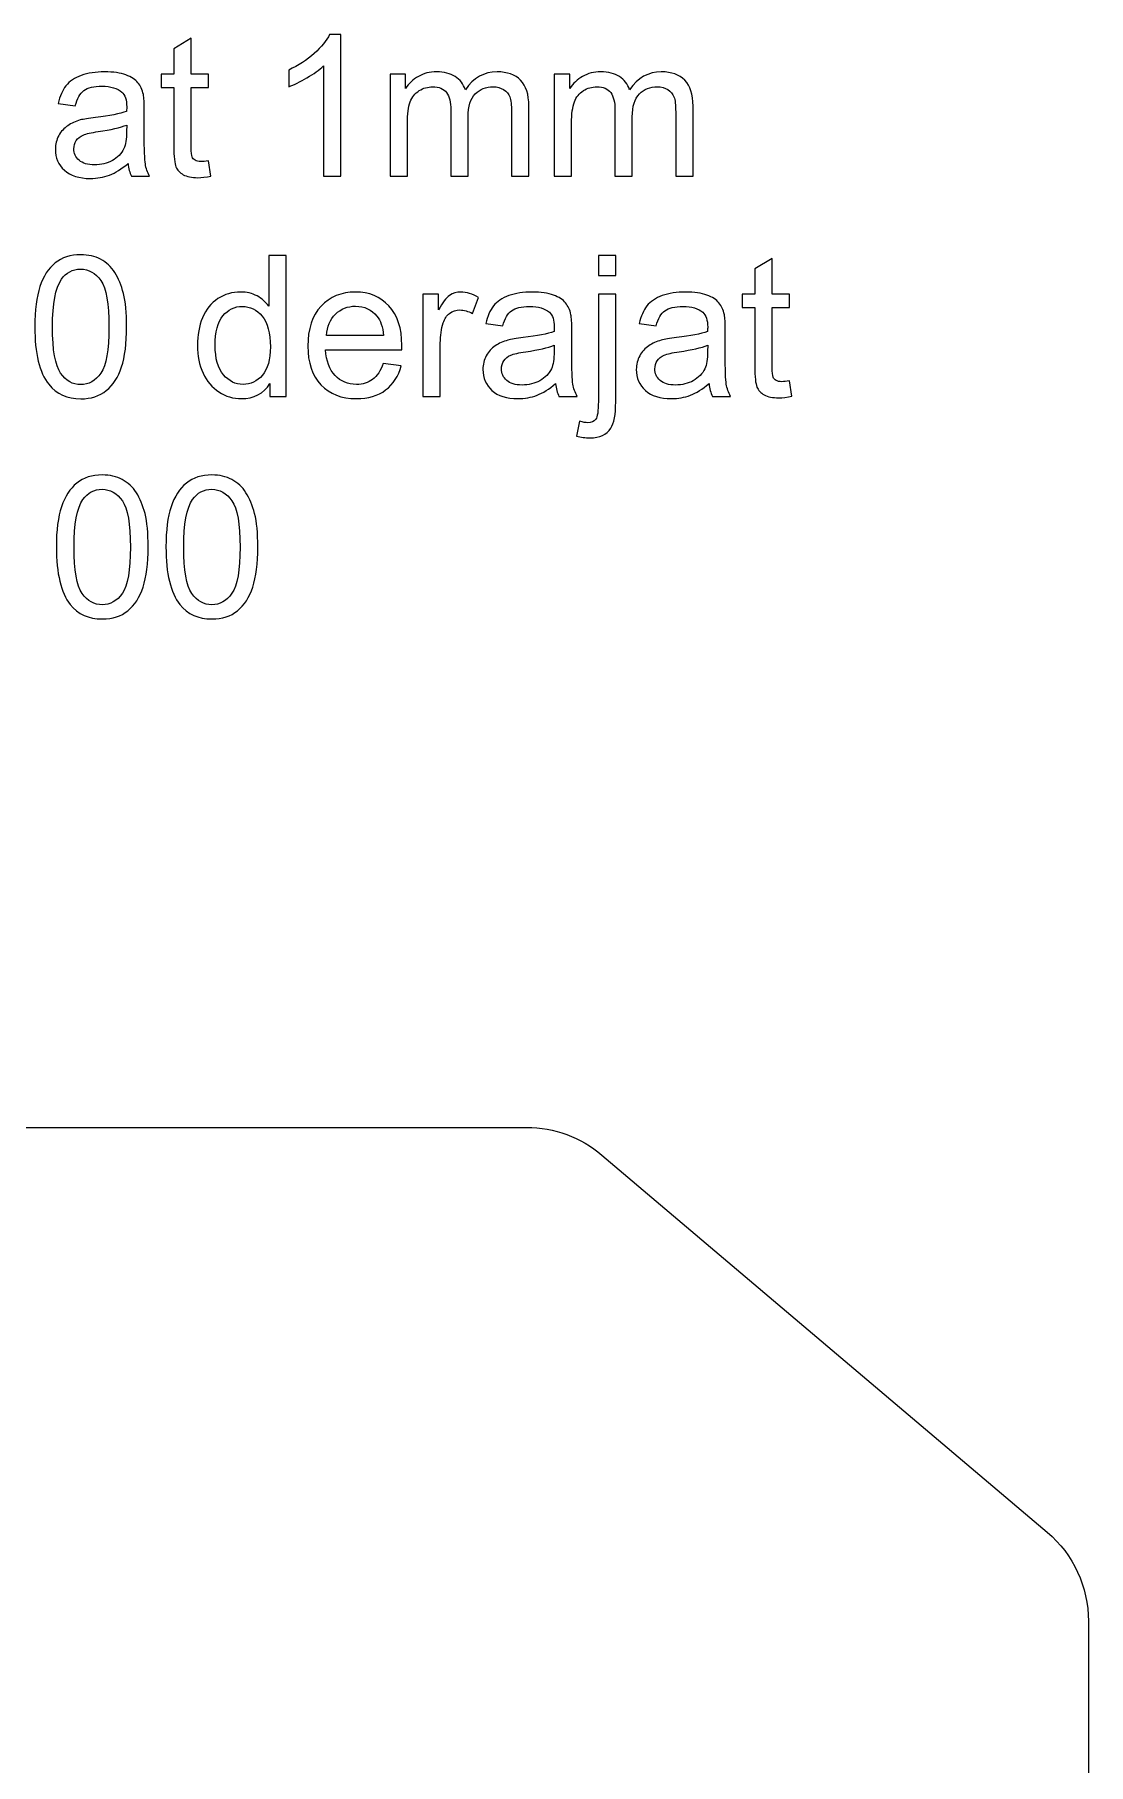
# Model space of a CAD drawing. Header units: millimetres. Extents: x -45 to 45, y -51 to 98.
# Drawn here: x -0.5 to 44.8, y 23.5 to 97.8 of the extents above; entities that cross this region are included whole.
import ezdxf

# ---------------------------------------------------------------- set-up
doc = ezdxf.new("R2010")
doc.units = ezdxf.units.MM
doc.header["$MEASUREMENT"] = 0
doc.layers.add('Layer 1', color=7, linetype='Continuous')
doc.layers.add('VISIBLE', color=7, linetype='Continuous')

msp = doc.modelspace()

# ---------------------------------------------------------------- linework, layer by layer
at = {"layer": 'Layer 1', "color": 250}
for points, knots in [([(7.0088, 92.3656), (7.0088, 92.3656), (7.1104, 91.7081), (7.1104, 91.7081), (7.1104, 91.7081), (6.9016, 91.6643), (6.7139, 91.6417), (6.5502, 91.6417), (6.5502, 91.6417), (6.2807, 91.6417), (6.0719, 91.6841), (5.9223, 91.7701), (5.9223, 91.7701), (5.7741, 91.8562), (5.6697, 91.9677), (5.609, 92.1074), (5.609, 92.1074), (5.5483, 92.2471), (5.5187, 92.5406), (5.5187, 92.9879), (5.5187, 92.9879), (5.5187, 92.9879), (5.5187, 95.5195), (5.5187, 95.5195), (5.5187, 95.5195), (5.5187, 95.5195), (4.9684, 95.5195), (4.9684, 95.5195), (4.9684, 95.5195), (4.9684, 95.5195), (4.9684, 96.0952), (4.9684, 96.0952), (4.9684, 96.0952), (4.9684, 96.0952), (5.5187, 96.0952), (5.5187, 96.0952), (5.5187, 96.0952), (5.5187, 96.0952), (5.5187, 97.1818), (5.5187, 97.1818), (5.5187, 97.1818), (5.5187, 97.1818), (6.2638, 97.6291), (6.2638, 97.6291), (6.2638, 97.6291), (6.2638, 97.6291), (6.2638, 96.0952), (6.2638, 96.0952), (6.2638, 96.0952), (6.2638, 96.0952), (7.0088, 96.0952), (7.0088, 96.0952), (7.0088, 96.0952), (7.0088, 96.0952), (7.0088, 95.5195), (7.0088, 95.5195), (7.0088, 95.5195), (7.0088, 95.5195), (6.2638, 95.5195), (6.2638, 95.5195), (6.2638, 95.5195), (6.2638, 95.5195), (6.2638, 92.9456), (6.2638, 92.9456), (6.2638, 92.9456), (6.2638, 92.7325), (6.2765, 92.5956), (6.3033, 92.535), (6.3033, 92.535), (6.3287, 92.4743), (6.371, 92.4263), (6.4303, 92.3896), (6.4303, 92.3896), (6.4896, 92.3543), (6.5742, 92.336), (6.6843, 92.336), (6.6843, 92.336), (6.7661, 92.336), (6.8748, 92.3459), (7.0088, 92.3656)], [0, 0, 0, 0, 0.047619, 0.047619, 0.047619, 0.047619, 0.0952381, 0.0952381, 0.0952381, 0.0952381, 0.1428571, 0.1428571, 0.1428571, 0.1428571, 0.1904762, 0.1904762, 0.1904762, 0.1904762, 0.2380952, 0.2380952, 0.2380952, 0.2380952, 0.2857143, 0.2857143, 0.2857143, 0.2857143, 0.3333333, 0.3333333, 0.3333333, 0.3333333, 0.3809524, 0.3809524, 0.3809524, 0.3809524, 0.4285714, 0.4285714, 0.4285714, 0.4285714, 0.4761905, 0.4761905, 0.4761905, 0.4761905, 0.5238095, 0.5238095, 0.5238095, 0.5238095, 0.5714286, 0.5714286, 0.5714286, 0.5714286, 0.6190476, 0.6190476, 0.6190476, 0.6190476, 0.6666667, 0.6666667, 0.6666667, 0.6666667, 0.7142857, 0.7142857, 0.7142857, 0.7142857, 0.7619048, 0.7619048, 0.7619048, 0.7619048, 0.8095238, 0.8095238, 0.8095238, 0.8095238, 0.8571429, 0.8571429, 0.8571429, 0.8571429, 0.9047619, 0.9047619, 0.9047619, 0.9047619, 1, 1, 1, 1]), ([(12.6871, 91.701), (12.6871, 91.701), (11.942, 91.701), (11.942, 91.701), (11.942, 91.701), (11.942, 91.701), (11.942, 96.4452), (11.942, 96.4452), (11.942, 96.4452), (11.7628, 96.273), (11.5272, 96.1023), (11.2365, 95.9315), (11.2365, 95.9315), (10.9458, 95.7608), (10.6833, 95.6324), (10.4519, 95.5477), (10.4519, 95.5477), (10.4519, 95.5477), (10.4519, 96.2674), (10.4519, 96.2674), (10.4519, 96.2674), (10.8682, 96.4621), (11.2323, 96.6992), (11.5441, 96.9786), (11.5441, 96.9786), (11.856, 97.2566), (12.0775, 97.5261), (12.2073, 97.7886), (12.2073, 97.7886), (12.2073, 97.7886), (12.6871, 97.7886), (12.6871, 97.7886), (12.6871, 97.7886), (12.6871, 97.7886), (12.6871, 91.701), (12.6871, 91.701)], [0, 0, 0, 0, 0.1, 0.1, 0.1, 0.1, 0.2, 0.2, 0.2, 0.2, 0.3, 0.3, 0.3, 0.3, 0.4, 0.4, 0.4, 0.4, 0.5, 0.5, 0.5, 0.5, 0.6, 0.6, 0.6, 0.6, 0.7, 0.7, 0.7, 0.7, 0.8, 0.8, 0.8, 0.8, 1, 1, 1, 1]), ([(3.553, 92.2513), (3.2764, 92.0157), (3.0097, 91.8506), (2.7543, 91.7532), (2.7543, 91.7532), (2.4989, 91.6558), (2.2252, 91.6079), (1.9316, 91.6079), (1.9316, 91.6079), (1.449, 91.6079), (1.0779, 91.725), (0.8183, 91.9606), (0.8183, 91.9606), (0.5586, 92.1949), (0.4288, 92.4955), (0.4288, 92.8609), (0.4288, 92.8609), (0.4288, 93.0754), (0.4782, 93.2716), (0.5756, 93.4494), (0.5756, 93.4494), (0.6743, 93.6272), (0.8027, 93.7683), (0.9608, 93.8755), (0.9608, 93.8755), (1.1202, 93.9828), (1.298, 94.0646), (1.497, 94.1197), (1.497, 94.1197), (1.6438, 94.1578), (1.8653, 94.1944), (2.1602, 94.2311), (2.1602, 94.2311), (2.7614, 94.3017), (3.2059, 94.3878), (3.4895, 94.4865), (3.4895, 94.4865), (3.4923, 94.5881), (3.4937, 94.6531), (3.4937, 94.6799), (3.4937, 94.6799), (3.4937, 94.9818), (3.4232, 95.1949), (3.2821, 95.3191), (3.2821, 95.3191), (3.0916, 95.487), (2.8079, 95.5703), (2.4326, 95.5703), (2.4326, 95.5703), (2.0812, 95.5703), (1.8216, 95.5082), (1.6551, 95.3854), (1.6551, 95.3854), (1.4871, 95.2627), (1.3644, 95.0453), (1.2839, 94.7321), (1.2839, 94.7321), (1.2839, 94.7321), (0.5558, 94.8337), (0.5558, 94.8337), (0.5558, 94.8337), (0.6221, 95.1455), (0.7308, 95.3981), (0.8832, 95.59), (0.8832, 95.59), (1.0356, 95.7819), (1.2557, 95.9287), (1.5436, 96.0331), (1.5436, 96.0331), (1.83, 96.1361), (2.1645, 96.1884), (2.5427, 96.1884), (2.5427, 96.1884), (2.918, 96.1884), (3.2242, 96.1446), (3.4599, 96.0557), (3.4599, 96.0557), (3.6941, 95.9668), (3.8677, 95.8567), (3.9778, 95.7227), (3.9778, 95.7227), (4.0878, 95.5886), (4.1654, 95.4193), (4.2106, 95.2147), (4.2106, 95.2147), (4.2346, 95.0877), (4.2473, 94.8591), (4.2473, 94.5303), (4.2473, 94.5303), (4.2473, 94.5303), (4.2473, 93.5425), (4.2473, 93.5425), (4.2473, 93.5425), (4.2473, 92.8525), (4.2628, 92.4164), (4.2938, 92.2316), (4.2938, 92.2316), (4.3235, 92.0467), (4.3856, 91.8703), (4.4759, 91.701), (4.4759, 91.701), (4.4759, 91.701), (3.6969, 91.701), (3.6969, 91.701), (3.6969, 91.701), (3.6222, 91.8576), (3.5742, 92.0411), (3.553, 92.2513)], [0, 0, 0, 0, 0.0357143, 0.0357143, 0.0357143, 0.0357143, 0.0714286, 0.0714286, 0.0714286, 0.0714286, 0.1071429, 0.1071429, 0.1071429, 0.1071429, 0.1428571, 0.1428571, 0.1428571, 0.1428571, 0.1785714, 0.1785714, 0.1785714, 0.1785714, 0.2142857, 0.2142857, 0.2142857, 0.2142857, 0.25, 0.25, 0.25, 0.25, 0.2857143, 0.2857143, 0.2857143, 0.2857143, 0.3214286, 0.3214286, 0.3214286, 0.3214286, 0.3571429, 0.3571429, 0.3571429, 0.3571429, 0.3928571, 0.3928571, 0.3928571, 0.3928571, 0.4285714, 0.4285714, 0.4285714, 0.4285714, 0.4642857, 0.4642857, 0.4642857, 0.4642857, 0.5, 0.5, 0.5, 0.5, 0.5357143, 0.5357143, 0.5357143, 0.5357143, 0.5714286, 0.5714286, 0.5714286, 0.5714286, 0.6071429, 0.6071429, 0.6071429, 0.6071429, 0.6428571, 0.6428571, 0.6428571, 0.6428571, 0.6785714, 0.6785714, 0.6785714, 0.6785714, 0.7142857, 0.7142857, 0.7142857, 0.7142857, 0.75, 0.75, 0.75, 0.75, 0.7857143, 0.7857143, 0.7857143, 0.7857143, 0.8214286, 0.8214286, 0.8214286, 0.8214286, 0.8571429, 0.8571429, 0.8571429, 0.8571429, 0.8928571, 0.8928571, 0.8928571, 0.8928571, 0.9285714, 0.9285714, 0.9285714, 0.9285714, 1, 1, 1, 1]), ([(14.8052, 91.701), (14.8052, 91.701), (14.8052, 96.0952), (14.8052, 96.0952), (14.8052, 96.0952), (14.8052, 96.0952), (15.4741, 96.0952), (15.4741, 96.0952), (15.4741, 96.0952), (15.4741, 96.0952), (15.4741, 95.4743), (15.4741, 95.4743), (15.4741, 95.4743), (15.6109, 95.6888), (15.7944, 95.8624), (16.023, 95.9922), (16.023, 95.9922), (16.2516, 96.1234), (16.5112, 96.1884), (16.8033, 96.1884), (16.8033, 96.1884), (17.1279, 96.1884), (17.3946, 96.1206), (17.602, 95.9866), (17.602, 95.9866), (17.8095, 95.8511), (17.9562, 95.6634), (18.0409, 95.4207), (18.0409, 95.4207), (18.3908, 95.9329), (18.8438, 96.1884), (19.4026, 96.1884), (19.4026, 96.1884), (19.8401, 96.1884), (20.1773, 96.0684), (20.4116, 95.8271), (20.4116, 95.8271), (20.6472, 95.5858), (20.7658, 95.2147), (20.7658, 94.7137), (20.7658, 94.7137), (20.7658, 94.7137), (20.7658, 91.701), (20.7658, 91.701), (20.7658, 91.701), (20.7658, 91.701), (20.0207, 91.701), (20.0207, 91.701), (20.0207, 91.701), (20.0207, 91.701), (20.0207, 94.4668), (20.0207, 94.4668), (20.0207, 94.4668), (20.0207, 94.7631), (19.9953, 94.9776), (19.9473, 95.1088), (19.9473, 95.1088), (19.8993, 95.2401), (19.8118, 95.3445), (19.6834, 95.4249), (19.6834, 95.4249), (19.5564, 95.5054), (19.4069, 95.5449), (19.2361, 95.5449), (19.2361, 95.5449), (18.9257, 95.5449), (18.6688, 95.4419), (18.4642, 95.2373), (18.4642, 95.2373), (18.2596, 95.0312), (18.158, 94.7024), (18.158, 94.2509), (18.158, 94.2509), (18.158, 94.2509), (18.158, 91.701), (18.158, 91.701), (18.158, 91.701), (18.158, 91.701), (17.4129, 91.701), (17.4129, 91.701), (17.4129, 91.701), (17.4129, 91.701), (17.4129, 94.5529), (17.4129, 94.5529), (17.4129, 94.5529), (17.4129, 94.8831), (17.3523, 95.1314), (17.2309, 95.2965), (17.2309, 95.2965), (17.1096, 95.4616), (16.9106, 95.5449), (16.6354, 95.5449), (16.6354, 95.5449), (16.4266, 95.5449), (16.2333, 95.4898), (16.0555, 95.3798), (16.0555, 95.3798), (15.8777, 95.2697), (15.7492, 95.1088), (15.6688, 94.8958), (15.6688, 94.8958), (15.5898, 94.6841), (15.5503, 94.3779), (15.5503, 93.9785), (15.5503, 93.9785), (15.5503, 93.9785), (15.5503, 91.701), (15.5503, 91.701), (15.5503, 91.701), (15.5503, 91.701), (14.8052, 91.701), (14.8052, 91.701)], [0, 0, 0, 0, 0.0344828, 0.0344828, 0.0344828, 0.0344828, 0.0689655, 0.0689655, 0.0689655, 0.0689655, 0.1034483, 0.1034483, 0.1034483, 0.1034483, 0.137931, 0.137931, 0.137931, 0.137931, 0.1724138, 0.1724138, 0.1724138, 0.1724138, 0.2068966, 0.2068966, 0.2068966, 0.2068966, 0.2413793, 0.2413793, 0.2413793, 0.2413793, 0.2758621, 0.2758621, 0.2758621, 0.2758621, 0.3103448, 0.3103448, 0.3103448, 0.3103448, 0.3448276, 0.3448276, 0.3448276, 0.3448276, 0.3793103, 0.3793103, 0.3793103, 0.3793103, 0.4137931, 0.4137931, 0.4137931, 0.4137931, 0.4482759, 0.4482759, 0.4482759, 0.4482759, 0.4827586, 0.4827586, 0.4827586, 0.4827586, 0.5172414, 0.5172414, 0.5172414, 0.5172414, 0.5517241, 0.5517241, 0.5517241, 0.5517241, 0.5862069, 0.5862069, 0.5862069, 0.5862069, 0.6206897, 0.6206897, 0.6206897, 0.6206897, 0.6551724, 0.6551724, 0.6551724, 0.6551724, 0.6896552, 0.6896552, 0.6896552, 0.6896552, 0.7241379, 0.7241379, 0.7241379, 0.7241379, 0.7586207, 0.7586207, 0.7586207, 0.7586207, 0.7931034, 0.7931034, 0.7931034, 0.7931034, 0.8275862, 0.8275862, 0.8275862, 0.8275862, 0.862069, 0.862069, 0.862069, 0.862069, 0.8965517, 0.8965517, 0.8965517, 0.8965517, 0.9310345, 0.9310345, 0.9310345, 0.9310345, 1, 1, 1, 1]), ([(21.858, 91.701), (21.858, 91.701), (21.858, 96.0952), (21.858, 96.0952), (21.858, 96.0952), (21.858, 96.0952), (22.5269, 96.0952), (22.5269, 96.0952), (22.5269, 96.0952), (22.5269, 96.0952), (22.5269, 95.4743), (22.5269, 95.4743), (22.5269, 95.4743), (22.6637, 95.6888), (22.8472, 95.8624), (23.0758, 95.9922), (23.0758, 95.9922), (23.3044, 96.1234), (23.564, 96.1884), (23.8561, 96.1884), (23.8561, 96.1884), (24.1807, 96.1884), (24.4474, 96.1206), (24.6548, 95.9866), (24.6548, 95.9866), (24.8623, 95.8511), (25.009, 95.6634), (25.0937, 95.4207), (25.0937, 95.4207), (25.4436, 95.9329), (25.8966, 96.1884), (26.4554, 96.1884), (26.4554, 96.1884), (26.8929, 96.1884), (27.2301, 96.0684), (27.4644, 95.8271), (27.4644, 95.8271), (27.7, 95.5858), (27.8186, 95.2147), (27.8186, 94.7137), (27.8186, 94.7137), (27.8186, 94.7137), (27.8186, 91.701), (27.8186, 91.701), (27.8186, 91.701), (27.8186, 91.701), (27.0735, 91.701), (27.0735, 91.701), (27.0735, 91.701), (27.0735, 91.701), (27.0735, 94.4668), (27.0735, 94.4668), (27.0735, 94.4668), (27.0735, 94.7631), (27.0481, 94.9776), (27.0001, 95.1088), (27.0001, 95.1088), (26.9521, 95.2401), (26.8646, 95.3445), (26.7362, 95.4249), (26.7362, 95.4249), (26.6092, 95.5054), (26.4597, 95.5449), (26.2889, 95.5449), (26.2889, 95.5449), (25.9785, 95.5449), (25.7216, 95.4419), (25.517, 95.2373), (25.517, 95.2373), (25.3124, 95.0312), (25.2108, 94.7024), (25.2108, 94.2509), (25.2108, 94.2509), (25.2108, 94.2509), (25.2108, 91.701), (25.2108, 91.701), (25.2108, 91.701), (25.2108, 91.701), (24.4657, 91.701), (24.4657, 91.701), (24.4657, 91.701), (24.4657, 91.701), (24.4657, 94.5529), (24.4657, 94.5529), (24.4657, 94.5529), (24.4657, 94.8831), (24.4051, 95.1314), (24.2837, 95.2965), (24.2837, 95.2965), (24.1624, 95.4616), (23.9634, 95.5449), (23.6882, 95.5449), (23.6882, 95.5449), (23.4794, 95.5449), (23.2861, 95.4898), (23.1083, 95.3798), (23.1083, 95.3798), (22.9305, 95.2697), (22.802, 95.1088), (22.7216, 94.8958), (22.7216, 94.8958), (22.6426, 94.6841), (22.6031, 94.3779), (22.6031, 93.9785), (22.6031, 93.9785), (22.6031, 93.9785), (22.6031, 91.701), (22.6031, 91.701), (22.6031, 91.701), (22.6031, 91.701), (21.858, 91.701), (21.858, 91.701)], [0, 0, 0, 0, 0.0344828, 0.0344828, 0.0344828, 0.0344828, 0.0689655, 0.0689655, 0.0689655, 0.0689655, 0.1034483, 0.1034483, 0.1034483, 0.1034483, 0.137931, 0.137931, 0.137931, 0.137931, 0.1724138, 0.1724138, 0.1724138, 0.1724138, 0.2068966, 0.2068966, 0.2068966, 0.2068966, 0.2413793, 0.2413793, 0.2413793, 0.2413793, 0.2758621, 0.2758621, 0.2758621, 0.2758621, 0.3103448, 0.3103448, 0.3103448, 0.3103448, 0.3448276, 0.3448276, 0.3448276, 0.3448276, 0.3793103, 0.3793103, 0.3793103, 0.3793103, 0.4137931, 0.4137931, 0.4137931, 0.4137931, 0.4482759, 0.4482759, 0.4482759, 0.4482759, 0.4827586, 0.4827586, 0.4827586, 0.4827586, 0.5172414, 0.5172414, 0.5172414, 0.5172414, 0.5517241, 0.5517241, 0.5517241, 0.5517241, 0.5862069, 0.5862069, 0.5862069, 0.5862069, 0.6206897, 0.6206897, 0.6206897, 0.6206897, 0.6551724, 0.6551724, 0.6551724, 0.6551724, 0.6896552, 0.6896552, 0.6896552, 0.6896552, 0.7241379, 0.7241379, 0.7241379, 0.7241379, 0.7586207, 0.7586207, 0.7586207, 0.7586207, 0.7931034, 0.7931034, 0.7931034, 0.7931034, 0.8275862, 0.8275862, 0.8275862, 0.8275862, 0.862069, 0.862069, 0.862069, 0.862069, 0.8965517, 0.8965517, 0.8965517, 0.8965517, 0.9310345, 0.9310345, 0.9310345, 0.9310345, 1, 1, 1, 1]), ([(3.4937, 93.9023), (3.2228, 93.7923), (2.8164, 93.6991), (2.2745, 93.6229), (2.2745, 93.6229), (1.9669, 93.5792), (1.7496, 93.5298), (1.6226, 93.4748), (1.6226, 93.4748), (1.4956, 93.4197), (1.3982, 93.3393), (1.3291, 93.2349), (1.3291, 93.2349), (1.2599, 93.1291), (1.2247, 93.0119), (1.2247, 92.8821), (1.2247, 92.8821), (1.2247, 92.686), (1.2995, 92.5209), (1.4504, 92.3896), (1.4504, 92.3896), (1.6014, 92.2584), (1.8216, 92.1921), (2.1109, 92.1921), (2.1109, 92.1921), (2.3973, 92.1921), (2.6527, 92.2542), (2.8771, 92.3797), (2.8771, 92.3797), (3.1, 92.5039), (3.2651, 92.6747), (3.3696, 92.8906), (3.3696, 92.8906), (3.45, 93.0585), (3.4895, 93.3054), (3.4895, 93.6314), (3.4895, 93.6314), (3.4895, 93.6314), (3.4937, 93.9023), (3.4937, 93.9023)], [0, 0, 0, 0, 0.0909091, 0.0909091, 0.0909091, 0.0909091, 0.1818182, 0.1818182, 0.1818182, 0.1818182, 0.2727273, 0.2727273, 0.2727273, 0.2727273, 0.3636364, 0.3636364, 0.3636364, 0.3636364, 0.4545455, 0.4545455, 0.4545455, 0.4545455, 0.5454545, 0.5454545, 0.5454545, 0.5454545, 0.6363636, 0.6363636, 0.6363636, 0.6363636, 0.7272727, 0.7272727, 0.7272727, 0.7272727, 0.8181818, 0.8181818, 0.8181818, 0.8181818, 1, 1, 1, 1]), ([(-0.4545, 85.2339), (-0.4545, 85.9493), (-0.3811, 86.5279), (-0.2344, 86.9653), (-0.2344, 86.9653), (-0.0862, 87.4042), (0.1325, 87.7414), (0.4232, 87.9771), (0.4232, 87.9771), (0.7125, 88.2127), (1.078, 88.3299), (1.5182, 88.3299), (1.5182, 88.3299), (1.8428, 88.3299), (2.1278, 88.2649), (2.3748, 88.1337), (2.3748, 88.1337), (2.6203, 88.0025), (2.8235, 87.8134), (2.9816, 87.5664), (2.9816, 87.5664), (3.1396, 87.3209), (3.2638, 87.0203), (3.3541, 86.6662), (3.3541, 86.6662), (3.4458, 86.312), (3.491, 85.8336), (3.491, 85.2339), (3.491, 85.2339), (3.491, 84.5227), (3.4176, 83.9469), (3.2723, 83.5095), (3.2723, 83.5095), (3.1269, 83.0706), (2.9082, 82.7334), (2.6175, 82.4963), (2.6175, 82.4963), (2.3282, 82.2592), (1.9613, 82.1407), (1.5182, 82.1407), (1.5182, 82.1407), (0.9355, 82.1407), (0.4768, 82.3481), (0.1438, 82.7644), (0.1438, 82.7644), (-0.2555, 83.2724), (-0.4545, 84.0951), (-0.4545, 85.2339)], [0, 0, 0, 0, 0.0769231, 0.0769231, 0.0769231, 0.0769231, 0.1538462, 0.1538462, 0.1538462, 0.1538462, 0.2307692, 0.2307692, 0.2307692, 0.2307692, 0.3076923, 0.3076923, 0.3076923, 0.3076923, 0.3846154, 0.3846154, 0.3846154, 0.3846154, 0.4615385, 0.4615385, 0.4615385, 0.4615385, 0.5384615, 0.5384615, 0.5384615, 0.5384615, 0.6153846, 0.6153846, 0.6153846, 0.6153846, 0.6923077, 0.6923077, 0.6923077, 0.6923077, 0.7692308, 0.7692308, 0.7692308, 0.7692308, 0.8461538, 0.8461538, 0.8461538, 0.8461538, 1, 1, 1, 1]), ([(0.3075, 85.231), (0.3075, 84.2334), (0.4232, 83.5702), (0.6561, 83.2428), (0.6561, 83.2428), (0.8889, 82.914), (1.1768, 82.7503), (1.5182, 82.7503), (1.5182, 82.7503), (1.8597, 82.7503), (2.1476, 82.9154), (2.3804, 83.2442), (2.3804, 83.2442), (2.6133, 83.5744), (2.729, 84.2362), (2.729, 85.231), (2.729, 85.231), (2.729, 86.2287), (2.6133, 86.8919), (2.3804, 87.2193), (2.3804, 87.2193), (2.149, 87.5481), (1.8583, 87.7118), (1.5098, 87.7118), (1.5098, 87.7118), (1.1683, 87.7118), (0.8945, 87.5664), (0.6899, 87.2772), (0.6899, 87.2772), (0.4345, 86.9089), (0.3075, 86.2259), (0.3075, 85.231)], [0, 0, 0, 0, 0.1111111, 0.1111111, 0.1111111, 0.1111111, 0.2222222, 0.2222222, 0.2222222, 0.2222222, 0.3333333, 0.3333333, 0.3333333, 0.3333333, 0.4444444, 0.4444444, 0.4444444, 0.4444444, 0.5555556, 0.5555556, 0.5555556, 0.5555556, 0.6666667, 0.6666667, 0.6666667, 0.6666667, 0.7777778, 0.7777778, 0.7777778, 0.7777778, 1, 1, 1, 1]), ([(9.6462, 82.2423), (9.6462, 82.2423), (9.6462, 82.7997), (9.6462, 82.7997), (9.6462, 82.7997), (9.3683, 82.3665), (8.959, 82.1492), (8.4186, 82.1492), (8.4186, 82.1492), (8.0686, 82.1492), (7.7469, 82.2451), (7.4548, 82.4384), (7.4548, 82.4384), (7.1613, 82.6304), (6.9341, 82.8999), (6.7718, 83.2442), (6.7718, 83.2442), (6.6109, 83.5899), (6.5305, 83.9864), (6.5305, 84.4352), (6.5305, 84.4352), (6.5305, 84.8726), (6.6039, 85.2691), (6.7492, 85.6262), (6.7492, 85.6262), (6.896, 85.9818), (7.1147, 86.2555), (7.4068, 86.4446), (7.4068, 86.4446), (7.6975, 86.6351), (8.0249, 86.7297), (8.3847, 86.7297), (8.3847, 86.7297), (8.65, 86.7297), (8.8857, 86.6732), (9.0917, 86.5617), (9.0917, 86.5617), (9.2977, 86.4502), (9.4656, 86.3035), (9.5954, 86.1243), (9.5954, 86.1243), (9.5954, 86.1243), (9.5954, 88.3045), (9.5954, 88.3045), (9.5954, 88.3045), (9.5954, 88.3045), (10.3405, 88.3045), (10.3405, 88.3045), (10.3405, 88.3045), (10.3405, 88.3045), (10.3405, 82.2423), (10.3405, 82.2423), (10.3405, 82.2423), (10.3405, 82.2423), (9.6462, 82.2423), (9.6462, 82.2423)], [0, 0, 0, 0, 0.0666667, 0.0666667, 0.0666667, 0.0666667, 0.1333333, 0.1333333, 0.1333333, 0.1333333, 0.2, 0.2, 0.2, 0.2, 0.2666667, 0.2666667, 0.2666667, 0.2666667, 0.3333333, 0.3333333, 0.3333333, 0.3333333, 0.4, 0.4, 0.4, 0.4, 0.4666667, 0.4666667, 0.4666667, 0.4666667, 0.5333333, 0.5333333, 0.5333333, 0.5333333, 0.6, 0.6, 0.6, 0.6, 0.6666667, 0.6666667, 0.6666667, 0.6666667, 0.7333333, 0.7333333, 0.7333333, 0.7333333, 0.8, 0.8, 0.8, 0.8, 0.8666667, 0.8666667, 0.8666667, 0.8666667, 1, 1, 1, 1]), ([(23.7518, 87.4409), (23.7518, 87.4409), (23.7518, 88.3045), (23.7518, 88.3045), (23.7518, 88.3045), (23.7518, 88.3045), (24.4968, 88.3045), (24.4968, 88.3045), (24.4968, 88.3045), (24.4968, 88.3045), (24.4968, 87.4409), (24.4968, 87.4409), (24.4968, 87.4409), (24.4968, 87.4409), (23.7518, 87.4409), (23.7518, 87.4409)], [0, 0, 0, 0, 0.2, 0.2, 0.2, 0.2, 0.4, 0.4, 0.4, 0.4, 0.6, 0.6, 0.6, 0.6, 1, 1, 1, 1]), ([(31.963, 82.9069), (31.963, 82.9069), (32.0646, 82.2494), (32.0646, 82.2494), (32.0646, 82.2494), (31.8558, 82.2056), (31.6681, 82.183), (31.5044, 82.183), (31.5044, 82.183), (31.2349, 82.183), (31.0261, 82.2254), (30.8765, 82.3114), (30.8765, 82.3114), (30.7283, 82.3975), (30.6239, 82.509), (30.5632, 82.6487), (30.5632, 82.6487), (30.5025, 82.7884), (30.4729, 83.0819), (30.4729, 83.5292), (30.4729, 83.5292), (30.4729, 83.5292), (30.4729, 86.0608), (30.4729, 86.0608), (30.4729, 86.0608), (30.4729, 86.0608), (29.9226, 86.0608), (29.9226, 86.0608), (29.9226, 86.0608), (29.9226, 86.0608), (29.9226, 86.6365), (29.9226, 86.6365), (29.9226, 86.6365), (29.9226, 86.6365), (30.4729, 86.6365), (30.4729, 86.6365), (30.4729, 86.6365), (30.4729, 86.6365), (30.4729, 87.7231), (30.4729, 87.7231), (30.4729, 87.7231), (30.4729, 87.7231), (31.218, 88.1704), (31.218, 88.1704), (31.218, 88.1704), (31.218, 88.1704), (31.218, 86.6365), (31.218, 86.6365), (31.218, 86.6365), (31.218, 86.6365), (31.963, 86.6365), (31.963, 86.6365), (31.963, 86.6365), (31.963, 86.6365), (31.963, 86.0608), (31.963, 86.0608), (31.963, 86.0608), (31.963, 86.0608), (31.218, 86.0608), (31.218, 86.0608), (31.218, 86.0608), (31.218, 86.0608), (31.218, 83.4869), (31.218, 83.4869), (31.218, 83.4869), (31.218, 83.2738), (31.2307, 83.1369), (31.2575, 83.0763), (31.2575, 83.0763), (31.2829, 83.0156), (31.3252, 82.9676), (31.3845, 82.9309), (31.3845, 82.9309), (31.4438, 82.8956), (31.5284, 82.8773), (31.6385, 82.8773), (31.6385, 82.8773), (31.7203, 82.8773), (31.829, 82.8872), (31.963, 82.9069)], [0, 0, 0, 0, 0.047619, 0.047619, 0.047619, 0.047619, 0.0952381, 0.0952381, 0.0952381, 0.0952381, 0.1428571, 0.1428571, 0.1428571, 0.1428571, 0.1904762, 0.1904762, 0.1904762, 0.1904762, 0.2380952, 0.2380952, 0.2380952, 0.2380952, 0.2857143, 0.2857143, 0.2857143, 0.2857143, 0.3333333, 0.3333333, 0.3333333, 0.3333333, 0.3809524, 0.3809524, 0.3809524, 0.3809524, 0.4285714, 0.4285714, 0.4285714, 0.4285714, 0.4761905, 0.4761905, 0.4761905, 0.4761905, 0.5238095, 0.5238095, 0.5238095, 0.5238095, 0.5714286, 0.5714286, 0.5714286, 0.5714286, 0.6190476, 0.6190476, 0.6190476, 0.6190476, 0.6666667, 0.6666667, 0.6666667, 0.6666667, 0.7142857, 0.7142857, 0.7142857, 0.7142857, 0.7619048, 0.7619048, 0.7619048, 0.7619048, 0.8095238, 0.8095238, 0.8095238, 0.8095238, 0.8571429, 0.8571429, 0.8571429, 0.8571429, 0.9047619, 0.9047619, 0.9047619, 0.9047619, 1, 1, 1, 1]), ([(14.516, 83.6647), (14.516, 83.6647), (15.2865, 83.5631), (15.2865, 83.5631), (15.2865, 83.5631), (15.1665, 83.1158), (14.9422, 82.7672), (14.6148, 82.5203), (14.6148, 82.5203), (14.2874, 82.2733), (13.8697, 82.1492), (13.3603, 82.1492), (13.3603, 82.1492), (12.7197, 82.1492), (12.2117, 82.3467), (11.8363, 82.7418), (11.8363, 82.7418), (11.4609, 83.1355), (11.2733, 83.6901), (11.2733, 84.4027), (11.2733, 84.4027), (11.2733, 85.1393), (11.4624, 85.7122), (11.8419, 86.1186), (11.8419, 86.1186), (12.2215, 86.5265), (12.714, 86.7297), (13.3194, 86.7297), (13.3194, 86.7297), (13.905, 86.7297), (14.3834, 86.5307), (14.7545, 86.1313), (14.7545, 86.1313), (15.1256, 85.732), (15.3119, 85.1704), (15.3119, 84.4465), (15.3119, 84.4465), (15.3119, 84.4027), (15.3105, 84.3364), (15.3077, 84.2489), (15.3077, 84.2489), (15.3077, 84.2489), (12.0353, 84.2489), (12.0353, 84.2489), (12.0353, 84.2489), (12.0635, 83.7677), (12.199, 83.398), (12.4445, 83.1426), (12.4445, 83.1426), (12.6886, 82.8872), (12.9948, 82.7588), (13.3603, 82.7588), (13.3603, 82.7588), (13.6327, 82.7588), (13.8655, 82.8307), (14.0574, 82.9747), (14.0574, 82.9747), (14.2507, 83.1186), (14.4031, 83.3486), (14.516, 83.6647)], [0, 0, 0, 0, 0.0625, 0.0625, 0.0625, 0.0625, 0.125, 0.125, 0.125, 0.125, 0.1875, 0.1875, 0.1875, 0.1875, 0.25, 0.25, 0.25, 0.25, 0.3125, 0.3125, 0.3125, 0.3125, 0.375, 0.375, 0.375, 0.375, 0.4375, 0.4375, 0.4375, 0.4375, 0.5, 0.5, 0.5, 0.5, 0.5625, 0.5625, 0.5625, 0.5625, 0.625, 0.625, 0.625, 0.625, 0.6875, 0.6875, 0.6875, 0.6875, 0.75, 0.75, 0.75, 0.75, 0.8125, 0.8125, 0.8125, 0.8125, 0.875, 0.875, 0.875, 0.875, 1, 1, 1, 1]), ([(16.2192, 82.2423), (16.2192, 82.2423), (16.2192, 86.6365), (16.2192, 86.6365), (16.2192, 86.6365), (16.2192, 86.6365), (16.8881, 86.6365), (16.8881, 86.6365), (16.8881, 86.6365), (16.8881, 86.6365), (16.8881, 85.9634), (16.8881, 85.9634), (16.8881, 85.9634), (17.0588, 86.2753), (17.2169, 86.4813), (17.3622, 86.5801), (17.3622, 86.5801), (17.5076, 86.6803), (17.667, 86.7297), (17.8406, 86.7297), (17.8406, 86.7297), (18.0918, 86.7297), (18.3472, 86.6506), (18.6068, 86.494), (18.6068, 86.494), (18.6068, 86.494), (18.3416, 85.8068), (18.3416, 85.8068), (18.3416, 85.8068), (18.1609, 85.9084), (17.9803, 85.9592), (17.7997, 85.9592), (17.7997, 85.9592), (17.6374, 85.9592), (17.4921, 85.9098), (17.3637, 85.8124), (17.3637, 85.8124), (17.2352, 85.7151), (17.1435, 85.5796), (17.0885, 85.406), (17.0885, 85.406), (17.0052, 85.1421), (16.9643, 84.8529), (16.9643, 84.5382), (16.9643, 84.5382), (16.9643, 84.5382), (16.9643, 82.2423), (16.9643, 82.2423), (16.9643, 82.2423), (16.9643, 82.2423), (16.2192, 82.2423), (16.2192, 82.2423)], [0, 0, 0, 0, 0.0714286, 0.0714286, 0.0714286, 0.0714286, 0.1428571, 0.1428571, 0.1428571, 0.1428571, 0.2142857, 0.2142857, 0.2142857, 0.2142857, 0.2857143, 0.2857143, 0.2857143, 0.2857143, 0.3571429, 0.3571429, 0.3571429, 0.3571429, 0.4285714, 0.4285714, 0.4285714, 0.4285714, 0.5, 0.5, 0.5, 0.5, 0.5714286, 0.5714286, 0.5714286, 0.5714286, 0.6428571, 0.6428571, 0.6428571, 0.6428571, 0.7142857, 0.7142857, 0.7142857, 0.7142857, 0.7857143, 0.7857143, 0.7857143, 0.7857143, 0.8571429, 0.8571429, 0.8571429, 0.8571429, 1, 1, 1, 1]), ([(21.9173, 82.7926), (21.6407, 82.557), (21.374, 82.3919), (21.1186, 82.2945), (21.1186, 82.2945), (20.8632, 82.1971), (20.5895, 82.1492), (20.2959, 82.1492), (20.2959, 82.1492), (19.8133, 82.1492), (19.4422, 82.2663), (19.1826, 82.5019), (19.1826, 82.5019), (18.9229, 82.7362), (18.7931, 83.0368), (18.7931, 83.4022), (18.7931, 83.4022), (18.7931, 83.6167), (18.8425, 83.8129), (18.9399, 83.9907), (18.9399, 83.9907), (19.0386, 84.1685), (19.167, 84.3096), (19.3251, 84.4168), (19.3251, 84.4168), (19.4845, 84.5241), (19.6623, 84.6059), (19.8613, 84.661), (19.8613, 84.661), (20.0081, 84.6991), (20.2296, 84.7357), (20.5245, 84.7724), (20.5245, 84.7724), (21.1257, 84.843), (21.5702, 84.9291), (21.8538, 85.0278), (21.8538, 85.0278), (21.8566, 85.1294), (21.858, 85.1944), (21.858, 85.2212), (21.858, 85.2212), (21.858, 85.5231), (21.7875, 85.7362), (21.6464, 85.8604), (21.6464, 85.8604), (21.4559, 86.0283), (21.1722, 86.1116), (20.7969, 86.1116), (20.7969, 86.1116), (20.4455, 86.1116), (20.1859, 86.0495), (20.0194, 85.9267), (20.0194, 85.9267), (19.8514, 85.804), (19.7287, 85.5866), (19.6482, 85.2734), (19.6482, 85.2734), (19.6482, 85.2734), (18.9201, 85.375), (18.9201, 85.375), (18.9201, 85.375), (18.9864, 85.6868), (19.0951, 85.9394), (19.2475, 86.1313), (19.2475, 86.1313), (19.3999, 86.3232), (19.62, 86.47), (19.9079, 86.5744), (19.9079, 86.5744), (20.1943, 86.6774), (20.5288, 86.7297), (20.907, 86.7297), (20.907, 86.7297), (21.2823, 86.7297), (21.5885, 86.6859), (21.8242, 86.597), (21.8242, 86.597), (22.0584, 86.5081), (22.232, 86.398), (22.3421, 86.264), (22.3421, 86.264), (22.4521, 86.1299), (22.5297, 85.9606), (22.5749, 85.756), (22.5749, 85.756), (22.5989, 85.629), (22.6116, 85.4004), (22.6116, 85.0716), (22.6116, 85.0716), (22.6116, 85.0716), (22.6116, 84.0838), (22.6116, 84.0838), (22.6116, 84.0838), (22.6116, 83.3938), (22.6271, 82.9577), (22.6581, 82.7729), (22.6581, 82.7729), (22.6878, 82.588), (22.7499, 82.4116), (22.8402, 82.2423), (22.8402, 82.2423), (22.8402, 82.2423), (22.0612, 82.2423), (22.0612, 82.2423), (22.0612, 82.2423), (21.9865, 82.3989), (21.9385, 82.5824), (21.9173, 82.7926)], [0, 0, 0, 0, 0.0357143, 0.0357143, 0.0357143, 0.0357143, 0.0714286, 0.0714286, 0.0714286, 0.0714286, 0.1071429, 0.1071429, 0.1071429, 0.1071429, 0.1428571, 0.1428571, 0.1428571, 0.1428571, 0.1785714, 0.1785714, 0.1785714, 0.1785714, 0.2142857, 0.2142857, 0.2142857, 0.2142857, 0.25, 0.25, 0.25, 0.25, 0.2857143, 0.2857143, 0.2857143, 0.2857143, 0.3214286, 0.3214286, 0.3214286, 0.3214286, 0.3571429, 0.3571429, 0.3571429, 0.3571429, 0.3928571, 0.3928571, 0.3928571, 0.3928571, 0.4285714, 0.4285714, 0.4285714, 0.4285714, 0.4642857, 0.4642857, 0.4642857, 0.4642857, 0.5, 0.5, 0.5, 0.5, 0.5357143, 0.5357143, 0.5357143, 0.5357143, 0.5714286, 0.5714286, 0.5714286, 0.5714286, 0.6071429, 0.6071429, 0.6071429, 0.6071429, 0.6428571, 0.6428571, 0.6428571, 0.6428571, 0.6785714, 0.6785714, 0.6785714, 0.6785714, 0.7142857, 0.7142857, 0.7142857, 0.7142857, 0.75, 0.75, 0.75, 0.75, 0.7857143, 0.7857143, 0.7857143, 0.7857143, 0.8214286, 0.8214286, 0.8214286, 0.8214286, 0.8571429, 0.8571429, 0.8571429, 0.8571429, 0.8928571, 0.8928571, 0.8928571, 0.8928571, 0.9285714, 0.9285714, 0.9285714, 0.9285714, 1, 1, 1, 1]), ([(22.8091, 80.5433), (22.8091, 80.5433), (22.946, 81.1741), (22.946, 81.1741), (22.946, 81.1741), (23.0956, 81.136), (23.2127, 81.1162), (23.2988, 81.1162), (23.2988, 81.1162), (23.4512, 81.1162), (23.5641, 81.167), (23.6389, 81.2672), (23.6389, 81.2672), (23.7137, 81.3674), (23.7518, 81.62), (23.7518, 82.0222), (23.7518, 82.0222), (23.7518, 82.0222), (23.7518, 86.6365), (23.7518, 86.6365), (23.7518, 86.6365), (23.7518, 86.6365), (24.4968, 86.6365), (24.4968, 86.6365), (24.4968, 86.6365), (24.4968, 86.6365), (24.4968, 82.0066), (24.4968, 82.0066), (24.4968, 82.0066), (24.4968, 81.4662), (24.4263, 81.0894), (24.2852, 80.8778), (24.2852, 80.8778), (24.106, 80.6026), (23.8082, 80.4643), (23.3919, 80.4643), (23.3919, 80.4643), (23.1901, 80.4643), (22.9968, 80.4911), (22.8091, 80.5433)], [0, 0, 0, 0, 0.0909091, 0.0909091, 0.0909091, 0.0909091, 0.1818182, 0.1818182, 0.1818182, 0.1818182, 0.2727273, 0.2727273, 0.2727273, 0.2727273, 0.3636364, 0.3636364, 0.3636364, 0.3636364, 0.4545455, 0.4545455, 0.4545455, 0.4545455, 0.5454545, 0.5454545, 0.5454545, 0.5454545, 0.6363636, 0.6363636, 0.6363636, 0.6363636, 0.7272727, 0.7272727, 0.7272727, 0.7272727, 0.8181818, 0.8181818, 0.8181818, 0.8181818, 1, 1, 1, 1]), ([(28.5072, 82.7926), (28.2306, 82.557), (27.9639, 82.3919), (27.7085, 82.2945), (27.7085, 82.2945), (27.4531, 82.1971), (27.1794, 82.1492), (26.8858, 82.1492), (26.8858, 82.1492), (26.4032, 82.1492), (26.0321, 82.2663), (25.7725, 82.5019), (25.7725, 82.5019), (25.5128, 82.7362), (25.383, 83.0368), (25.383, 83.4022), (25.383, 83.4022), (25.383, 83.6167), (25.4324, 83.8129), (25.5298, 83.9907), (25.5298, 83.9907), (25.6285, 84.1685), (25.7569, 84.3096), (25.915, 84.4168), (25.915, 84.4168), (26.0744, 84.5241), (26.2522, 84.6059), (26.4512, 84.661), (26.4512, 84.661), (26.598, 84.6991), (26.8195, 84.7357), (27.1144, 84.7724), (27.1144, 84.7724), (27.7156, 84.843), (28.1601, 84.9291), (28.4437, 85.0278), (28.4437, 85.0278), (28.4465, 85.1294), (28.4479, 85.1944), (28.4479, 85.2212), (28.4479, 85.2212), (28.4479, 85.5231), (28.3774, 85.7362), (28.2363, 85.8604), (28.2363, 85.8604), (28.0458, 86.0283), (27.7621, 86.1116), (27.3868, 86.1116), (27.3868, 86.1116), (27.0354, 86.1116), (26.7758, 86.0495), (26.6093, 85.9267), (26.6093, 85.9267), (26.4413, 85.804), (26.3186, 85.5866), (26.2381, 85.2734), (26.2381, 85.2734), (26.2381, 85.2734), (25.51, 85.375), (25.51, 85.375), (25.51, 85.375), (25.5763, 85.6868), (25.685, 85.9394), (25.8374, 86.1313), (25.8374, 86.1313), (25.9898, 86.3232), (26.2099, 86.47), (26.4978, 86.5744), (26.4978, 86.5744), (26.7842, 86.6774), (27.1187, 86.7297), (27.4969, 86.7297), (27.4969, 86.7297), (27.8722, 86.7297), (28.1784, 86.6859), (28.4141, 86.597), (28.4141, 86.597), (28.6483, 86.5081), (28.8219, 86.398), (28.932, 86.264), (28.932, 86.264), (29.042, 86.1299), (29.1196, 85.9606), (29.1648, 85.756), (29.1648, 85.756), (29.1888, 85.629), (29.2015, 85.4004), (29.2015, 85.0716), (29.2015, 85.0716), (29.2015, 85.0716), (29.2015, 84.0838), (29.2015, 84.0838), (29.2015, 84.0838), (29.2015, 83.3938), (29.217, 82.9577), (29.248, 82.7729), (29.248, 82.7729), (29.2777, 82.588), (29.3398, 82.4116), (29.4301, 82.2423), (29.4301, 82.2423), (29.4301, 82.2423), (28.6511, 82.2423), (28.6511, 82.2423), (28.6511, 82.2423), (28.5764, 82.3989), (28.5284, 82.5824), (28.5072, 82.7926)], [0, 0, 0, 0, 0.0357143, 0.0357143, 0.0357143, 0.0357143, 0.0714286, 0.0714286, 0.0714286, 0.0714286, 0.1071429, 0.1071429, 0.1071429, 0.1071429, 0.1428571, 0.1428571, 0.1428571, 0.1428571, 0.1785714, 0.1785714, 0.1785714, 0.1785714, 0.2142857, 0.2142857, 0.2142857, 0.2142857, 0.25, 0.25, 0.25, 0.25, 0.2857143, 0.2857143, 0.2857143, 0.2857143, 0.3214286, 0.3214286, 0.3214286, 0.3214286, 0.3571429, 0.3571429, 0.3571429, 0.3571429, 0.3928571, 0.3928571, 0.3928571, 0.3928571, 0.4285714, 0.4285714, 0.4285714, 0.4285714, 0.4642857, 0.4642857, 0.4642857, 0.4642857, 0.5, 0.5, 0.5, 0.5, 0.5357143, 0.5357143, 0.5357143, 0.5357143, 0.5714286, 0.5714286, 0.5714286, 0.5714286, 0.6071429, 0.6071429, 0.6071429, 0.6071429, 0.6428571, 0.6428571, 0.6428571, 0.6428571, 0.6785714, 0.6785714, 0.6785714, 0.6785714, 0.7142857, 0.7142857, 0.7142857, 0.7142857, 0.75, 0.75, 0.75, 0.75, 0.7857143, 0.7857143, 0.7857143, 0.7857143, 0.8214286, 0.8214286, 0.8214286, 0.8214286, 0.8571429, 0.8571429, 0.8571429, 0.8571429, 0.8928571, 0.8928571, 0.8928571, 0.8928571, 0.9285714, 0.9285714, 0.9285714, 0.9285714, 1, 1, 1, 1]), ([(7.2925, 84.4338), (7.2925, 83.8721), (7.411, 83.453), (7.6495, 83.175), (7.6495, 83.175), (7.8866, 82.8971), (8.1674, 82.7588), (8.4905, 82.7588), (8.4905, 82.7588), (8.8165, 82.7588), (9.0931, 82.8914), (9.3217, 83.1567), (9.3217, 83.1567), (9.5489, 83.422), (9.6632, 83.827), (9.6632, 84.3717), (9.6632, 84.3717), (9.6632, 84.97), (9.5475, 85.4103), (9.3146, 85.6911), (9.3146, 85.6911), (9.0832, 85.9719), (8.7968, 86.1116), (8.4567, 86.1116), (8.4567, 86.1116), (8.1251, 86.1116), (7.8485, 85.9775), (7.6255, 85.708), (7.6255, 85.708), (7.404, 85.4385), (7.2925, 85.0137), (7.2925, 84.4338)], [0, 0, 0, 0, 0.1111111, 0.1111111, 0.1111111, 0.1111111, 0.2222222, 0.2222222, 0.2222222, 0.2222222, 0.3333333, 0.3333333, 0.3333333, 0.3333333, 0.4444444, 0.4444444, 0.4444444, 0.4444444, 0.5555556, 0.5555556, 0.5555556, 0.5555556, 0.6666667, 0.6666667, 0.6666667, 0.6666667, 0.7777778, 0.7777778, 0.7777778, 0.7777778, 1, 1, 1, 1]), ([(12.0776, 84.8585), (12.0776, 84.8585), (14.5245, 84.8585), (14.5245, 84.8585), (14.5245, 84.8585), (14.492, 85.2282), (14.3975, 85.5048), (14.2437, 85.6897), (14.2437, 85.6897), (14.008, 85.9761), (13.7004, 86.12), (13.3236, 86.12), (13.3236, 86.12), (12.9821, 86.12), (12.6957, 86.0057), (12.4628, 85.7771), (12.4628, 85.7771), (12.2314, 85.5485), (12.103, 85.2423), (12.0776, 84.8585)], [0, 0, 0, 0, 0.1666667, 0.1666667, 0.1666667, 0.1666667, 0.3333333, 0.3333333, 0.3333333, 0.3333333, 0.5, 0.5, 0.5, 0.5, 0.6666667, 0.6666667, 0.6666667, 0.6666667, 1, 1, 1, 1]), ([(21.858, 84.4436), (21.5871, 84.3336), (21.1807, 84.2404), (20.6388, 84.1642), (20.6388, 84.1642), (20.3312, 84.1205), (20.1139, 84.0711), (19.9869, 84.0161), (19.9869, 84.0161), (19.8599, 83.961), (19.7625, 83.8806), (19.6934, 83.7762), (19.6934, 83.7762), (19.6242, 83.6704), (19.589, 83.5532), (19.589, 83.4234), (19.589, 83.4234), (19.589, 83.2273), (19.6638, 83.0622), (19.8147, 82.9309), (19.8147, 82.9309), (19.9657, 82.7997), (20.1859, 82.7334), (20.4752, 82.7334), (20.4752, 82.7334), (20.7616, 82.7334), (21.017, 82.7955), (21.2414, 82.921), (21.2414, 82.921), (21.4643, 83.0452), (21.6294, 83.216), (21.7339, 83.4319), (21.7339, 83.4319), (21.8143, 83.5998), (21.8538, 83.8467), (21.8538, 84.1727), (21.8538, 84.1727), (21.8538, 84.1727), (21.858, 84.4436), (21.858, 84.4436)], [0, 0, 0, 0, 0.0909091, 0.0909091, 0.0909091, 0.0909091, 0.1818182, 0.1818182, 0.1818182, 0.1818182, 0.2727273, 0.2727273, 0.2727273, 0.2727273, 0.3636364, 0.3636364, 0.3636364, 0.3636364, 0.4545455, 0.4545455, 0.4545455, 0.4545455, 0.5454545, 0.5454545, 0.5454545, 0.5454545, 0.6363636, 0.6363636, 0.6363636, 0.6363636, 0.7272727, 0.7272727, 0.7272727, 0.7272727, 0.8181818, 0.8181818, 0.8181818, 0.8181818, 1, 1, 1, 1]), ([(28.4479, 84.4436), (28.177, 84.3336), (27.7706, 84.2404), (27.2287, 84.1642), (27.2287, 84.1642), (26.9211, 84.1205), (26.7038, 84.0711), (26.5768, 84.0161), (26.5768, 84.0161), (26.4498, 83.961), (26.3524, 83.8806), (26.2833, 83.7762), (26.2833, 83.7762), (26.2141, 83.6704), (26.1789, 83.5532), (26.1789, 83.4234), (26.1789, 83.4234), (26.1789, 83.2273), (26.2537, 83.0622), (26.4046, 82.9309), (26.4046, 82.9309), (26.5556, 82.7997), (26.7758, 82.7334), (27.0651, 82.7334), (27.0651, 82.7334), (27.3515, 82.7334), (27.6069, 82.7955), (27.8313, 82.921), (27.8313, 82.921), (28.0542, 83.0452), (28.2193, 83.216), (28.3238, 83.4319), (28.3238, 83.4319), (28.4042, 83.5998), (28.4437, 83.8467), (28.4437, 84.1727), (28.4437, 84.1727), (28.4437, 84.1727), (28.4479, 84.4436), (28.4479, 84.4436)], [0, 0, 0, 0, 0.0909091, 0.0909091, 0.0909091, 0.0909091, 0.1818182, 0.1818182, 0.1818182, 0.1818182, 0.2727273, 0.2727273, 0.2727273, 0.2727273, 0.3636364, 0.3636364, 0.3636364, 0.3636364, 0.4545455, 0.4545455, 0.4545455, 0.4545455, 0.5454545, 0.5454545, 0.5454545, 0.5454545, 0.6363636, 0.6363636, 0.6363636, 0.6363636, 0.7272727, 0.7272727, 0.7272727, 0.7272727, 0.8181818, 0.8181818, 0.8181818, 0.8181818, 1, 1, 1, 1]), ([(0.4712, 75.7752), (0.4712, 76.4906), (0.5446, 77.0692), (0.6913, 77.5066), (0.6913, 77.5066), (0.8395, 77.9455), (1.0582, 78.2827), (1.3489, 78.5184), (1.3489, 78.5184), (1.6382, 78.754), (2.0037, 78.8712), (2.4439, 78.8712), (2.4439, 78.8712), (2.7685, 78.8712), (3.0535, 78.8062), (3.3005, 78.675), (3.3005, 78.675), (3.546, 78.5438), (3.7492, 78.3547), (3.9073, 78.1077), (3.9073, 78.1077), (4.0653, 77.8622), (4.1895, 77.5616), (4.2798, 77.2075), (4.2798, 77.2075), (4.3715, 76.8533), (4.4167, 76.3749), (4.4167, 75.7752), (4.4167, 75.7752), (4.4167, 75.064), (4.3433, 74.4882), (4.198, 74.0508), (4.198, 74.0508), (4.0526, 73.6119), (3.8339, 73.2747), (3.5432, 73.0376), (3.5432, 73.0376), (3.2539, 72.8005), (2.887, 72.682), (2.4439, 72.682), (2.4439, 72.682), (1.8612, 72.682), (1.4025, 72.8894), (1.0695, 73.3057), (1.0695, 73.3057), (0.6702, 73.8137), (0.4712, 74.6364), (0.4712, 75.7752)], [0, 0, 0, 0, 0.0769231, 0.0769231, 0.0769231, 0.0769231, 0.1538462, 0.1538462, 0.1538462, 0.1538462, 0.2307692, 0.2307692, 0.2307692, 0.2307692, 0.3076923, 0.3076923, 0.3076923, 0.3076923, 0.3846154, 0.3846154, 0.3846154, 0.3846154, 0.4615385, 0.4615385, 0.4615385, 0.4615385, 0.5384615, 0.5384615, 0.5384615, 0.5384615, 0.6153846, 0.6153846, 0.6153846, 0.6153846, 0.6923077, 0.6923077, 0.6923077, 0.6923077, 0.7692308, 0.7692308, 0.7692308, 0.7692308, 0.8461538, 0.8461538, 0.8461538, 0.8461538, 1, 1, 1, 1]), ([(5.1801, 75.7752), (5.1801, 76.4906), (5.2535, 77.0692), (5.4002, 77.5066), (5.4002, 77.5066), (5.5484, 77.9455), (5.7671, 78.2827), (6.0578, 78.5184), (6.0578, 78.5184), (6.3471, 78.754), (6.7126, 78.8712), (7.1528, 78.8712), (7.1528, 78.8712), (7.4774, 78.8712), (7.7624, 78.8062), (8.0094, 78.675), (8.0094, 78.675), (8.2549, 78.5438), (8.4581, 78.3547), (8.6162, 78.1077), (8.6162, 78.1077), (8.7742, 77.8622), (8.8984, 77.5616), (8.9887, 77.2075), (8.9887, 77.2075), (9.0804, 76.8533), (9.1256, 76.3749), (9.1256, 75.7752), (9.1256, 75.7752), (9.1256, 75.064), (9.0522, 74.4882), (8.9069, 74.0508), (8.9069, 74.0508), (8.7615, 73.6119), (8.5428, 73.2747), (8.2521, 73.0376), (8.2521, 73.0376), (7.9628, 72.8005), (7.5959, 72.682), (7.1528, 72.682), (7.1528, 72.682), (6.5701, 72.682), (6.1114, 72.8894), (5.7784, 73.3057), (5.7784, 73.3057), (5.3791, 73.8137), (5.1801, 74.6364), (5.1801, 75.7752)], [0, 0, 0, 0, 0.0769231, 0.0769231, 0.0769231, 0.0769231, 0.1538462, 0.1538462, 0.1538462, 0.1538462, 0.2307692, 0.2307692, 0.2307692, 0.2307692, 0.3076923, 0.3076923, 0.3076923, 0.3076923, 0.3846154, 0.3846154, 0.3846154, 0.3846154, 0.4615385, 0.4615385, 0.4615385, 0.4615385, 0.5384615, 0.5384615, 0.5384615, 0.5384615, 0.6153846, 0.6153846, 0.6153846, 0.6153846, 0.6923077, 0.6923077, 0.6923077, 0.6923077, 0.7692308, 0.7692308, 0.7692308, 0.7692308, 0.8461538, 0.8461538, 0.8461538, 0.8461538, 1, 1, 1, 1]), ([(1.2332, 75.7723), (1.2332, 74.7747), (1.3489, 74.1115), (1.5818, 73.7841), (1.5818, 73.7841), (1.8146, 73.4553), (2.1025, 73.2916), (2.4439, 73.2916), (2.4439, 73.2916), (2.7854, 73.2916), (3.0733, 73.4567), (3.3061, 73.7855), (3.3061, 73.7855), (3.539, 74.1157), (3.6547, 74.7775), (3.6547, 75.7723), (3.6547, 75.7723), (3.6547, 76.77), (3.539, 77.4332), (3.3061, 77.7606), (3.3061, 77.7606), (3.0747, 78.0894), (2.784, 78.2531), (2.4355, 78.2531), (2.4355, 78.2531), (2.094, 78.2531), (1.8202, 78.1077), (1.6156, 77.8185), (1.6156, 77.8185), (1.3602, 77.4502), (1.2332, 76.7672), (1.2332, 75.7723)], [0, 0, 0, 0, 0.1111111, 0.1111111, 0.1111111, 0.1111111, 0.2222222, 0.2222222, 0.2222222, 0.2222222, 0.3333333, 0.3333333, 0.3333333, 0.3333333, 0.4444444, 0.4444444, 0.4444444, 0.4444444, 0.5555556, 0.5555556, 0.5555556, 0.5555556, 0.6666667, 0.6666667, 0.6666667, 0.6666667, 0.7777778, 0.7777778, 0.7777778, 0.7777778, 1, 1, 1, 1]), ([(5.9421, 75.7723), (5.9421, 74.7747), (6.0578, 74.1115), (6.2907, 73.7841), (6.2907, 73.7841), (6.5235, 73.4553), (6.8114, 73.2916), (7.1528, 73.2916), (7.1528, 73.2916), (7.4943, 73.2916), (7.7822, 73.4567), (8.015, 73.7855), (8.015, 73.7855), (8.2479, 74.1157), (8.3636, 74.7775), (8.3636, 75.7723), (8.3636, 75.7723), (8.3636, 76.77), (8.2479, 77.4332), (8.015, 77.7606), (8.015, 77.7606), (7.7836, 78.0894), (7.4929, 78.2531), (7.1444, 78.2531), (7.1444, 78.2531), (6.8029, 78.2531), (6.5291, 78.1077), (6.3245, 77.8185), (6.3245, 77.8185), (6.0691, 77.4502), (5.9421, 76.7672), (5.9421, 75.7723)], [0, 0, 0, 0, 0.1111111, 0.1111111, 0.1111111, 0.1111111, 0.2222222, 0.2222222, 0.2222222, 0.2222222, 0.3333333, 0.3333333, 0.3333333, 0.3333333, 0.4444444, 0.4444444, 0.4444444, 0.4444444, 0.5555556, 0.5555556, 0.5555556, 0.5555556, 0.6666667, 0.6666667, 0.6666667, 0.6666667, 0.7777778, 0.7777778, 0.7777778, 0.7777778, 1, 1, 1, 1])]:
    msp.add_open_spline(points, degree=3, knots=knots, dxfattribs=at)
at = {"layer": 'VISIBLE', "lineweight": 9}
for points in [[(-21.5213, 50.8401), (-21.5213, 50.8401), (20.6739, 50.8401), (20.6739, 50.8401)], [(20.6739, 50.8401), (21.8578, 50.8401), (23.0032, 50.42), (23.9064, 49.6546)], [(23.9064, 49.6546), (23.9064, 49.6546), (43.0325, 33.4469), (43.0325, 33.4469)], [(43.0325, 33.4469), (44.1536, 32.4968), (44.8, 31.1018), (44.8, 29.6323)], [(44.8, 29.6323), (44.8, 29.6323), (44.8, -45.8401), (44.8, -45.8401)]]:
    msp.add_open_spline(points, degree=3, dxfattribs=at)

doc.saveas('drawing.dxf')
